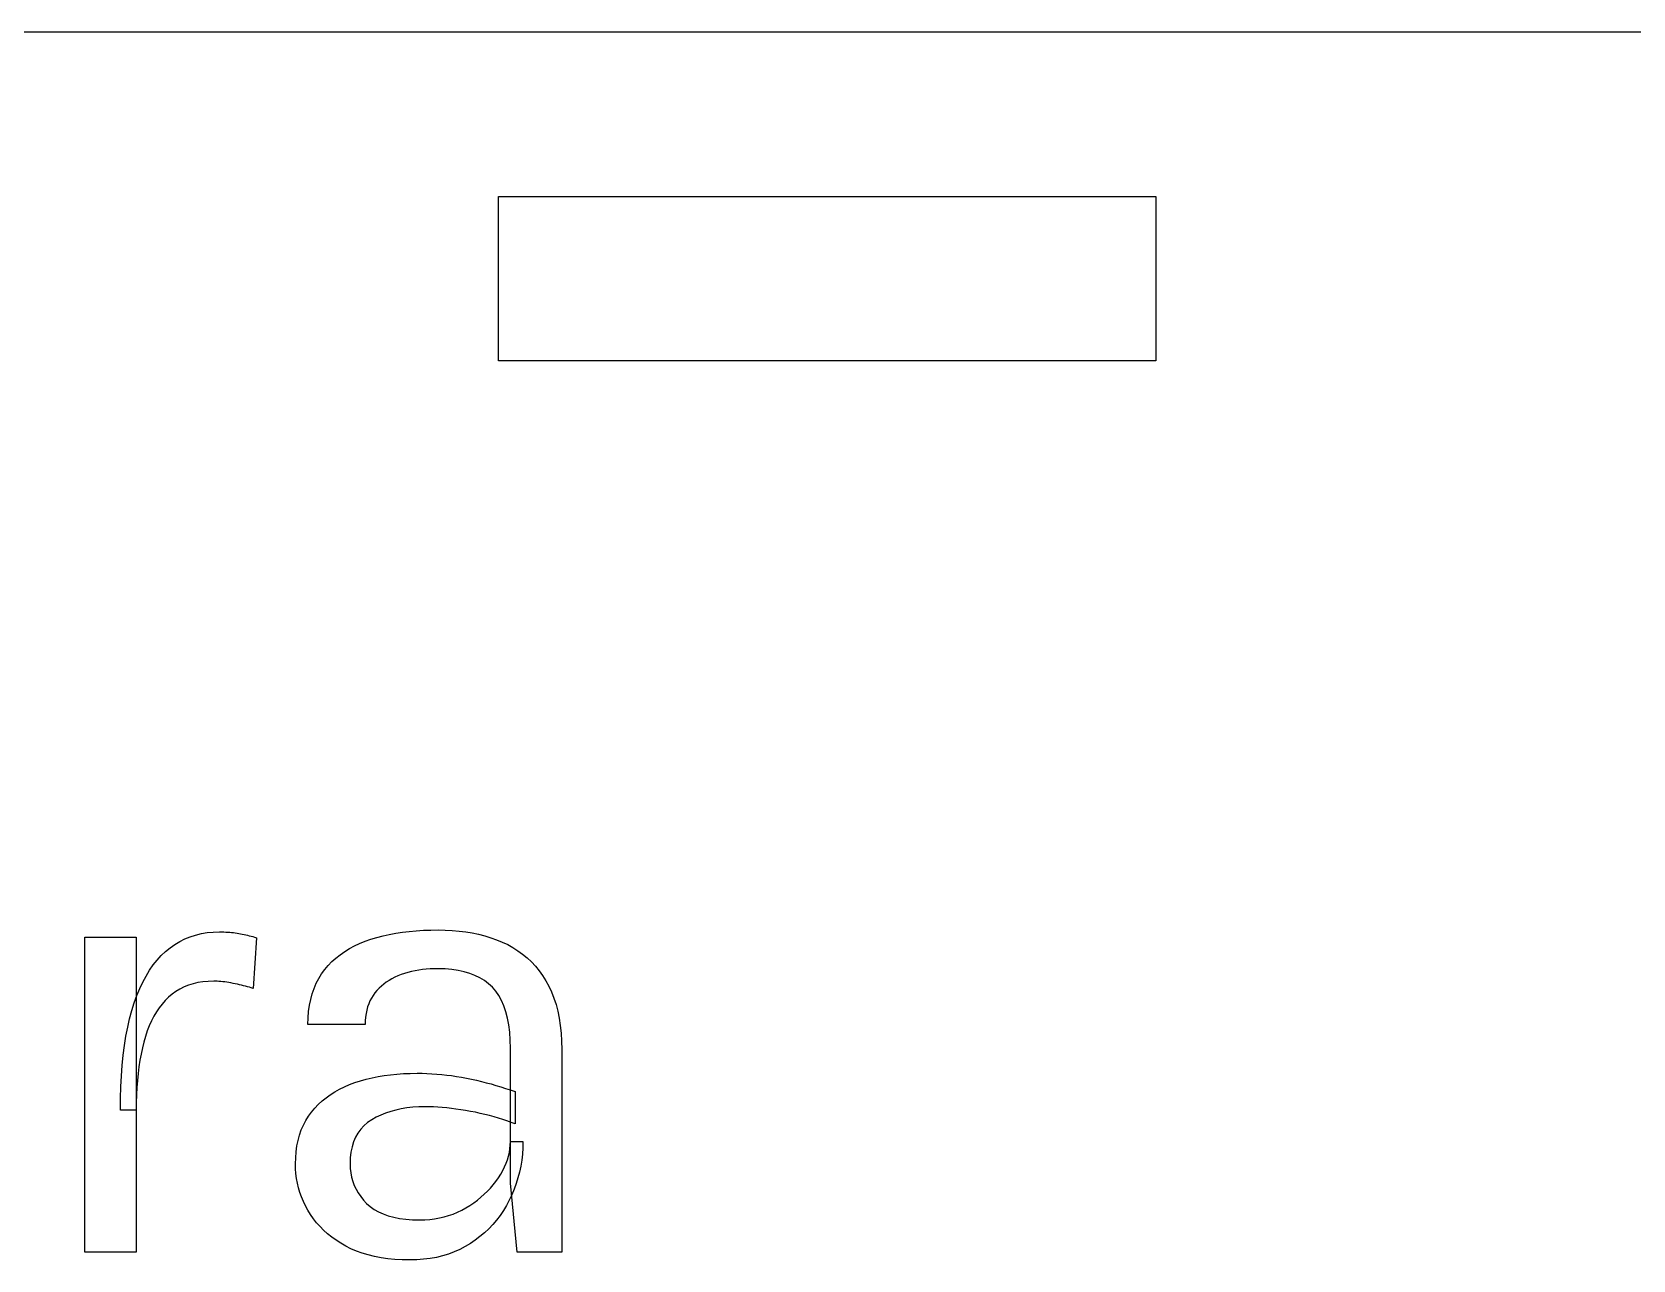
# Model space of a CAD drawing. Header units: millimetres. Extents: x 0 to 253, y 0 to 243.
# Drawn here: x 71.98 to 101.21, y 48.59 to 71 of the extents above; entities that cross this region are included whole.
import ezdxf

# ---------------------------------------------------------------- set-up
doc = ezdxf.new("R2010")
doc.units = ezdxf.units.MM
doc.layers.get('0').update_dxf_attribs({"linetype": 'CONTINUOUS'})

msp = doc.modelspace()

# ---------------------------------------------------------------- linework, layer by layer
for p, q in [((122, 71), (3, 71)), ((80.5, 65), (80.5, 68)), ((80.5, 68), (92.5, 68)), ((92.5, 68), (92.5, 65)), ((92.5, 65), (80.5, 65)), ((72.949, 48.732), (72.949, 54.48)), ((72.949, 54.48), (73.885, 54.48)), ((73.885, 54.48), (73.885, 48.732)), ((74.591, 54.348), (74.681, 54.401)), ((74.681, 54.401), (74.774, 54.447)), ((74.774, 54.447), (74.871, 54.487)), ((74.871, 54.487), (74.972, 54.519)), ((74.972, 54.519), (75.076, 54.544)), ((75.076, 54.544), (75.183, 54.562)), ((75.183, 54.562), (75.294, 54.572)), ((75.294, 54.572), (75.409, 54.576)), ((75.409, 54.576), (75.409, 54.576)), ((75.409, 54.576), (75.447, 54.576)), ((75.447, 54.576), (75.484, 54.575)), ((75.484, 54.575), (75.521, 54.574)), ((75.521, 54.574), (75.557, 54.572)), ((75.557, 54.572), (75.593, 54.569)), ((75.593, 54.569), (75.628, 54.566)), ((75.628, 54.566), (75.662, 54.563)), ((75.662, 54.563), (75.695, 54.559)), ((75.695, 54.559), (75.728, 54.554)), ((75.728, 54.554), (75.76, 54.549)), ((75.76, 54.549), (75.792, 54.543)), ((75.792, 54.543), (75.824, 54.537)), ((75.824, 54.537), (75.856, 54.53)), ((75.856, 54.53), (75.888, 54.523)), ((75.888, 54.523), (75.92, 54.515)), ((75.92, 54.515), (75.952, 54.507)), ((75.952, 54.507), (75.984, 54.498)), ((75.984, 54.498), (76.016, 54.489)), ((76.016, 54.489), (76.049, 54.479)), ((76.081, 54.468), (76.021, 53.544)), ((76.049, 54.479), (76.081, 54.468)), ((76.081, 54.468), (76.081, 54.468)), ((77.966, 54.364), (78.067, 54.405)), ((78.067, 54.405), (78.172, 54.441)), ((78.172, 54.441), (78.281, 54.473)), ((78.281, 54.473), (78.393, 54.503)), ((78.393, 54.503), (78.508, 54.528)), ((78.508, 54.528), (78.626, 54.55)), ((78.626, 54.55), (78.747, 54.569)), ((78.747, 54.569), (78.871, 54.585)), ((78.871, 54.585), (78.999, 54.597)), ((78.999, 54.597), (79.129, 54.605)), ((79.129, 54.605), (79.263, 54.61)), ((79.263, 54.61), (79.399, 54.612)), ((79.399, 54.612), (79.399, 54.612)), ((79.399, 54.612), (79.529, 54.61)), ((79.529, 54.61), (79.657, 54.603)), ((79.657, 54.603), (79.781, 54.592)), ((79.781, 54.592), (79.903, 54.576)), ((79.903, 54.576), (80.022, 54.556)), ((80.022, 54.556), (80.137, 54.532)), ((80.137, 54.532), (80.249, 54.503)), ((80.249, 54.503), (80.359, 54.47)), ((80.359, 54.47), (80.465, 54.432)), ((80.465, 54.432), (80.569, 54.39)), ((80.569, 54.39), (80.669, 54.343)), ((74.268, 54.062), (74.343, 54.144)), ((74.343, 54.144), (74.422, 54.219)), ((74.422, 54.219), (74.505, 54.287)), ((74.505, 54.287), (74.591, 54.348)), ((77.461, 54.033), (77.533, 54.099)), ((77.533, 54.099), (77.611, 54.16)), ((77.611, 54.16), (77.693, 54.218)), ((77.693, 54.218), (77.779, 54.271)), ((77.779, 54.271), (77.871, 54.319)), ((77.871, 54.319), (77.966, 54.364)), ((80.669, 54.343), (80.764, 54.291)), ((80.764, 54.291), (80.855, 54.233)), ((80.855, 54.233), (80.941, 54.171)), ((80.941, 54.171), (81.023, 54.103)), ((81.023, 54.103), (81.101, 54.03)), ((74.066, 53.77), (74.129, 53.875)), ((74.129, 53.875), (74.197, 53.972)), ((74.197, 53.972), (74.268, 54.062)), ((77.219, 53.727), (77.271, 53.81)), ((77.271, 53.81), (77.329, 53.889)), ((77.329, 53.889), (77.393, 53.963)), ((77.393, 53.963), (77.461, 54.033)), ((78.724, 53.796), (78.665, 53.773)), ((78.785, 53.817), (78.724, 53.796)), ((78.848, 53.835), (78.785, 53.817)), ((78.912, 53.851), (78.848, 53.835)), ((78.977, 53.865), (78.912, 53.851)), ((79.044, 53.877), (78.977, 53.865)), ((79.112, 53.887), (79.044, 53.877)), ((79.182, 53.894), (79.112, 53.887)), ((79.253, 53.9), (79.182, 53.894)), ((79.325, 53.903), (79.253, 53.9)), ((79.399, 53.904), (79.325, 53.903)), ((79.528, 53.901), (79.399, 53.904)), ((79.399, 53.904), (79.399, 53.904)), ((79.65, 53.89), (79.528, 53.901)), ((79.765, 53.873), (79.65, 53.89)), ((79.874, 53.85), (79.765, 53.873)), ((79.977, 53.819), (79.874, 53.85)), ((80.072, 53.782), (79.977, 53.819)), ((80.161, 53.738), (80.072, 53.782)), ((81.101, 54.03), (81.174, 53.951)), ((81.174, 53.951), (81.243, 53.868)), ((81.243, 53.868), (81.307, 53.779)), ((73.899, 53.414), (73.951, 53.54)), ((73.951, 53.54), (74.006, 53.659)), ((74.006, 53.659), (74.066, 53.77)), ((74.612, 53.49), (74.543, 53.44)), ((74.684, 53.533), (74.612, 53.49)), ((74.76, 53.571), (74.684, 53.533)), ((74.84, 53.603), (74.76, 53.571)), ((74.925, 53.629), (74.84, 53.603)), ((75.013, 53.65), (74.925, 53.629)), ((75.105, 53.664), (75.013, 53.65)), ((75.201, 53.673), (75.105, 53.664)), ((75.301, 53.676), (75.201, 53.673)), ((75.333, 53.676), (75.301, 53.676)), ((75.301, 53.676), (75.301, 53.676)), ((75.365, 53.674), (75.333, 53.676)), ((75.398, 53.672), (75.365, 53.674)), ((75.433, 53.67), (75.398, 53.672)), ((75.468, 53.666), (75.433, 53.67)), ((75.503, 53.662), (75.468, 53.666)), ((75.54, 53.657), (75.503, 53.662)), ((75.577, 53.651), (75.54, 53.657)), ((75.616, 53.644), (75.577, 53.651)), ((75.655, 53.637), (75.616, 53.644)), ((75.694, 53.629), (75.655, 53.637)), ((75.733, 53.621), (75.694, 53.629)), ((75.771, 53.612), (75.733, 53.621)), ((75.809, 53.603), (75.771, 53.612)), ((75.846, 53.594), (75.809, 53.603)), ((75.882, 53.585), (75.846, 53.594)), ((75.918, 53.575), (75.882, 53.585)), ((75.953, 53.565), (75.918, 53.575)), ((75.987, 53.555), (75.953, 53.565)), ((76.021, 53.544), (75.987, 53.555)), ((77.1, 53.447), (77.133, 53.545)), ((77.133, 53.545), (77.173, 53.639)), ((77.173, 53.639), (77.219, 53.727)), ((78.281, 53.507), (78.244, 53.463)), ((78.32, 53.548), (78.281, 53.507)), ((78.362, 53.587), (78.32, 53.548)), ((78.406, 53.624), (78.362, 53.587)), ((78.453, 53.659), (78.406, 53.624)), ((78.502, 53.691), (78.453, 53.659)), ((78.554, 53.721), (78.502, 53.691)), ((78.608, 53.748), (78.554, 53.721)), ((78.665, 53.773), (78.608, 53.748)), ((80.244, 53.687), (80.161, 53.738)), ((80.32, 53.629), (80.244, 53.687)), ((80.389, 53.565), (80.32, 53.629)), ((80.452, 53.493), (80.389, 53.565)), ((80.508, 53.412), (80.452, 53.493)), ((81.307, 53.779), (81.367, 53.685)), ((81.367, 53.685), (81.422, 53.585)), ((81.422, 53.585), (81.471, 53.48)), ((73.807, 53.139), (73.851, 53.28)), ((73.851, 53.28), (73.899, 53.414)), ((74.361, 53.259), (74.307, 53.189)), ((74.418, 53.324), (74.361, 53.259)), ((74.479, 53.385), (74.418, 53.324)), ((74.543, 53.44), (74.479, 53.385)), ((77.035, 53.124), (77.051, 53.237)), ((77.051, 53.237), (77.072, 53.344)), ((77.072, 53.344), (77.1, 53.447)), ((78.111, 53.206), (78.095, 53.147)), ((78.131, 53.262), (78.111, 53.206)), ((78.154, 53.316), (78.131, 53.262)), ((78.18, 53.368), (78.154, 53.316)), ((78.21, 53.417), (78.18, 53.368)), ((78.244, 53.463), (78.21, 53.417)), ((80.557, 53.322), (80.508, 53.412)), ((80.6, 53.224), (80.557, 53.322)), ((80.636, 53.117), (80.6, 53.224)), ((81.471, 53.48), (81.514, 53.369)), ((81.514, 53.369), (81.551, 53.252)), ((81.551, 53.252), (81.583, 53.129)), ((73.731, 52.835), (73.767, 52.991)), ((73.767, 52.991), (73.807, 53.139)), ((74.166, 52.95), (74.126, 52.861)), ((74.21, 53.035), (74.166, 52.95)), ((74.257, 53.114), (74.21, 53.035)), ((74.307, 53.189), (74.257, 53.114)), ((77.023, 52.884), (77.026, 53.006)), ((77.026, 53.006), (77.035, 53.124)), ((78.069, 52.954), (78.067, 52.884)), ((78.074, 53.02), (78.069, 52.954)), ((78.083, 53.085), (78.074, 53.02)), ((78.095, 53.147), (78.083, 53.085)), ((80.666, 53.002), (80.636, 53.117)), ((80.689, 52.877), (80.666, 53.002)), ((81.583, 53.129), (81.609, 53.001)), ((81.609, 53.001), (81.629, 52.866)), ((73.673, 52.502), (73.7, 52.672)), ((73.7, 52.672), (73.731, 52.835)), ((74.056, 52.669), (74.026, 52.566)), ((74.089, 52.768), (74.056, 52.669)), ((74.126, 52.861), (74.089, 52.768)), ((78.067, 52.884), (77.023, 52.884)), ((78.067, 52.884), (78.067, 52.884)), ((80.706, 52.744), (80.689, 52.877)), ((80.716, 52.602), (80.706, 52.744)), ((81.629, 52.866), (81.643, 52.726)), ((81.643, 52.726), (81.652, 52.58)), ((73.631, 52.139), (73.65, 52.324)), ((73.65, 52.324), (73.673, 52.502)), ((73.975, 52.347), (73.954, 52.232)), ((73.999, 52.459), (73.975, 52.347)), ((74.026, 52.566), (73.999, 52.459)), ((80.719, 52.452), (80.716, 52.602)), ((80.719, 49.992), (80.719, 52.452)), ((81.652, 52.58), (81.655, 52.428)), ((81.655, 52.428), (81.655, 52.428)), ((81.655, 52.428), (81.655, 48.732)), ((73.616, 51.946), (73.631, 52.139)), ((73.936, 52.114), (73.92, 51.992)), ((73.954, 52.232), (73.936, 52.114)), ((73.599, 51.539), (73.605, 51.746)), ((73.605, 51.746), (73.616, 51.946)), ((73.898, 51.736), (73.891, 51.602)), ((73.908, 51.865), (73.898, 51.736)), ((73.92, 51.992), (73.908, 51.865)), ((77.598, 51.705), (77.688, 51.749)), ((77.688, 51.749), (77.782, 51.789)), ((77.782, 51.789), (77.881, 51.825)), ((77.881, 51.825), (77.983, 51.857)), ((77.983, 51.857), (78.088, 51.887)), ((78.088, 51.887), (78.195, 51.912)), ((78.195, 51.912), (78.304, 51.934)), ((78.304, 51.934), (78.416, 51.953)), ((78.416, 51.953), (78.531, 51.969)), ((78.531, 51.969), (78.648, 51.981)), ((78.648, 51.981), (78.768, 51.989)), ((78.768, 51.989), (78.89, 51.994)), ((78.89, 51.994), (79.015, 51.996)), ((79.015, 51.996), (79.015, 51.996)), ((79.015, 51.996), (79.105, 51.995)), ((79.105, 51.995), (79.195, 51.992)), ((79.195, 51.992), (79.285, 51.988)), ((79.285, 51.988), (79.375, 51.982)), ((79.375, 51.982), (79.466, 51.974)), ((79.466, 51.974), (79.556, 51.964)), ((79.556, 51.964), (79.646, 51.952)), ((79.646, 51.952), (79.737, 51.938)), ((79.737, 51.938), (79.827, 51.923)), ((79.827, 51.923), (79.918, 51.906)), ((79.918, 51.906), (80.008, 51.887)), ((80.008, 51.887), (80.098, 51.867)), ((80.098, 51.867), (80.188, 51.846)), ((80.188, 51.846), (80.277, 51.823)), ((80.277, 51.823), (80.366, 51.8)), ((80.366, 51.8), (80.454, 51.774)), ((80.454, 51.774), (80.542, 51.748)), ((80.542, 51.748), (80.629, 51.72)), ((73.597, 51.324), (73.599, 51.539)), ((73.886, 51.465), (73.885, 51.324)), ((73.891, 51.602), (73.886, 51.465)), ((77.211, 51.427), (77.28, 51.49)), ((77.28, 51.49), (77.353, 51.55)), ((77.353, 51.55), (77.43, 51.605)), ((77.43, 51.605), (77.512, 51.657)), ((77.512, 51.657), (77.598, 51.705)), ((80.629, 51.72), (80.716, 51.691)), ((80.716, 51.691), (80.803, 51.66)), ((80.803, 51.66), (80.803, 51.66)), ((80.803, 51.66), (80.803, 51.072)), ((73.885, 51.324), (73.597, 51.324)), ((73.885, 51.324), (73.885, 51.324)), ((73.885, 51.324), (73.885, 51.324)), ((76.981, 51.133), (77.031, 51.213)), ((77.031, 51.213), (77.086, 51.288)), ((77.086, 51.288), (77.146, 51.359)), ((77.146, 51.359), (77.211, 51.427)), ((78.268, 51.192), (78.187, 51.147)), ((78.353, 51.232), (78.268, 51.192)), ((78.441, 51.268), (78.353, 51.232)), ((78.533, 51.299), (78.441, 51.268)), ((78.628, 51.325), (78.533, 51.299)), ((78.727, 51.346), (78.628, 51.325)), ((78.83, 51.363), (78.727, 51.346)), ((78.936, 51.375), (78.83, 51.363)), ((79.046, 51.382), (78.936, 51.375)), ((79.159, 51.384), (79.046, 51.382)), ((79.235, 51.383), (79.159, 51.384)), ((79.159, 51.384), (79.159, 51.384)), ((79.313, 51.381), (79.235, 51.383)), ((79.393, 51.376), (79.313, 51.381)), ((79.473, 51.371), (79.393, 51.376)), ((79.556, 51.363), (79.473, 51.371)), ((79.64, 51.354), (79.556, 51.363)), ((79.725, 51.343), (79.64, 51.354)), ((79.812, 51.33), (79.725, 51.343)), ((79.9, 51.316), (79.812, 51.33)), ((79.99, 51.3), (79.9, 51.316)), ((80.08, 51.283), (79.99, 51.3)), ((80.167, 51.264), (80.08, 51.283)), ((80.253, 51.244), (80.167, 51.264)), ((80.338, 51.223), (80.253, 51.244)), ((80.42, 51.201), (80.338, 51.223)), ((80.5, 51.178), (80.42, 51.201)), ((80.579, 51.153), (80.5, 51.178)), ((80.655, 51.127), (80.579, 51.153)), ((76.842, 50.771), (76.868, 50.868)), ((76.868, 50.868), (76.9, 50.961)), ((76.9, 50.961), (76.938, 51.049)), ((76.938, 51.049), (76.981, 51.133)), ((77.934, 50.904), (77.89, 50.827)), ((77.985, 50.975), (77.934, 50.904)), ((78.044, 51.039), (77.985, 50.975)), ((78.112, 51.096), (78.044, 51.039)), ((78.187, 51.147), (78.112, 51.096)), ((80.73, 51.1), (80.655, 51.127)), ((80.803, 51.072), (80.73, 51.1)), ((76.807, 50.564), (76.821, 50.67)), ((76.821, 50.67), (76.842, 50.771)), ((77.827, 50.652), (77.807, 50.555)), ((77.854, 50.743), (77.827, 50.652)), ((77.89, 50.827), (77.854, 50.743)), ((80.699, 50.55), (80.71, 50.616)), ((80.71, 50.616), (80.717, 50.682)), ((80.717, 50.682), (80.719, 50.748)), ((80.719, 50.748), (80.719, 50.748)), ((80.719, 50.748), (80.947, 50.748)), ((80.945, 50.634), (80.937, 50.521)), ((80.947, 50.748), (80.945, 50.634)), ((76.795, 50.34), (76.798, 50.454)), ((76.797, 50.252), (76.795, 50.34)), ((76.795, 50.34), (76.795, 50.34)), ((76.798, 50.454), (76.807, 50.564)), ((77.795, 50.451), (77.791, 50.34)), ((77.791, 50.34), (77.791, 50.34)), ((77.791, 50.34), (77.794, 50.257)), ((77.807, 50.555), (77.795, 50.451)), ((80.579, 50.22), (80.612, 50.286)), ((80.612, 50.286), (80.64, 50.352)), ((80.64, 50.352), (80.664, 50.418)), ((80.664, 50.418), (80.684, 50.484)), ((80.684, 50.484), (80.699, 50.55)), ((80.907, 50.301), (80.885, 50.193)), ((80.925, 50.41), (80.907, 50.301)), ((80.937, 50.521), (80.925, 50.41)), ((76.804, 50.164), (76.797, 50.252)), ((76.816, 50.077), (76.804, 50.164)), ((76.831, 49.992), (76.816, 50.077)), ((76.852, 49.907), (76.831, 49.992)), ((77.794, 50.257), (77.803, 50.177)), ((77.803, 50.177), (77.818, 50.099)), ((77.818, 50.099), (77.839, 50.023)), ((77.839, 50.023), (77.867, 49.95)), ((80.406, 49.96), (80.455, 50.023)), ((80.455, 50.023), (80.5, 50.088)), ((80.5, 50.088), (80.542, 50.154)), ((80.542, 50.154), (80.579, 50.22)), ((80.839, 48.732), (80.719, 49.992)), ((80.825, 49.983), (80.788, 49.88)), ((80.857, 50.087), (80.825, 49.983)), ((80.885, 50.193), (80.857, 50.087)), ((76.877, 49.822), (76.852, 49.907)), ((76.907, 49.739), (76.877, 49.822)), ((76.941, 49.656), (76.907, 49.739)), ((77.867, 49.95), (77.9, 49.879)), ((77.9, 49.879), (77.939, 49.811)), ((77.939, 49.811), (77.985, 49.745)), ((77.985, 49.745), (78.036, 49.681)), ((80.117, 49.68), (80.181, 49.732)), ((80.181, 49.732), (80.242, 49.786)), ((80.242, 49.786), (80.3, 49.842)), ((80.3, 49.842), (80.355, 49.9)), ((80.355, 49.9), (80.406, 49.96)), ((80.745, 49.779), (80.698, 49.68)), ((80.788, 49.88), (80.745, 49.779)), ((76.98, 49.575), (76.941, 49.656)), ((77.023, 49.494), (76.98, 49.575)), ((77.071, 49.415), (77.023, 49.494)), ((77.124, 49.339), (77.071, 49.415)), ((78.036, 49.681), (78.094, 49.62)), ((78.094, 49.62), (78.158, 49.563)), ((78.158, 49.563), (78.23, 49.512)), ((78.23, 49.512), (78.308, 49.467)), ((78.308, 49.467), (78.394, 49.428)), ((78.394, 49.428), (78.488, 49.395)), ((79.508, 49.375), (79.591, 49.399)), ((79.591, 49.399), (79.673, 49.427)), ((79.673, 49.427), (79.752, 49.46)), ((79.752, 49.46), (79.83, 49.497)), ((79.83, 49.497), (79.906, 49.539)), ((79.906, 49.539), (79.979, 49.584)), ((79.979, 49.584), (80.05, 49.631)), ((80.05, 49.631), (80.117, 49.68)), ((80.529, 49.402), (80.465, 49.317)), ((80.59, 49.491), (80.529, 49.402)), ((80.646, 49.584), (80.59, 49.491)), ((80.698, 49.68), (80.646, 49.584)), ((77.181, 49.266), (77.124, 49.339)), ((77.243, 49.196), (77.181, 49.266)), ((77.309, 49.13), (77.243, 49.196)), ((77.381, 49.066), (77.309, 49.13)), ((78.488, 49.395), (78.588, 49.368)), ((78.588, 49.368), (78.696, 49.347)), ((78.696, 49.347), (78.811, 49.332)), ((78.811, 49.332), (78.933, 49.323)), ((78.933, 49.323), (79.063, 49.32)), ((79.063, 49.32), (79.156, 49.322)), ((79.063, 49.32), (79.063, 49.32)), ((79.156, 49.322), (79.246, 49.329)), ((79.246, 49.329), (79.335, 49.34)), ((79.335, 49.34), (79.423, 49.355)), ((79.423, 49.355), (79.508, 49.375)), ((80.323, 49.159), (80.245, 49.085)), ((80.396, 49.236), (80.323, 49.159)), ((80.465, 49.317), (80.396, 49.236)), ((77.457, 49.005), (77.381, 49.066)), ((77.538, 48.947), (77.457, 49.005)), ((77.623, 48.892), (77.538, 48.947)), ((77.713, 48.84), (77.623, 48.892)), ((77.808, 48.792), (77.713, 48.84)), ((79.893, 48.831), (79.795, 48.78)), ((79.987, 48.888), (79.893, 48.831)), ((80.077, 48.95), (79.987, 48.888)), ((80.163, 49.016), (80.077, 48.95)), ((80.245, 49.085), (80.163, 49.016)), ((73.885, 48.732), (72.949, 48.732)), ((73.885, 48.732), (73.885, 48.732)), ((77.908, 48.749), (77.808, 48.792)), ((78.012, 48.711), (77.908, 48.749)), ((78.122, 48.679), (78.012, 48.711)), ((78.237, 48.651), (78.122, 48.679)), ((78.356, 48.628), (78.237, 48.651)), ((78.48, 48.611), (78.356, 48.628)), ((78.61, 48.598), (78.48, 48.611)), ((78.744, 48.591), (78.61, 48.598)), ((78.883, 48.588), (78.744, 48.591)), ((79.01, 48.591), (78.883, 48.588)), ((78.883, 48.588), (78.883, 48.588)), ((78.883, 48.588), (78.883, 48.588)), ((79.133, 48.6), (79.01, 48.591)), ((79.252, 48.615), (79.133, 48.6)), ((79.368, 48.636), (79.252, 48.615)), ((79.48, 48.663), (79.368, 48.636)), ((79.589, 48.696), (79.48, 48.663)), ((79.694, 48.735), (79.589, 48.696)), ((79.795, 48.78), (79.694, 48.735)), ((81.655, 48.732), (80.839, 48.732)), ((81.655, 48.732), (81.655, 48.732))]:
    msp.add_line(p, q)

doc.saveas('drawing.dxf')
